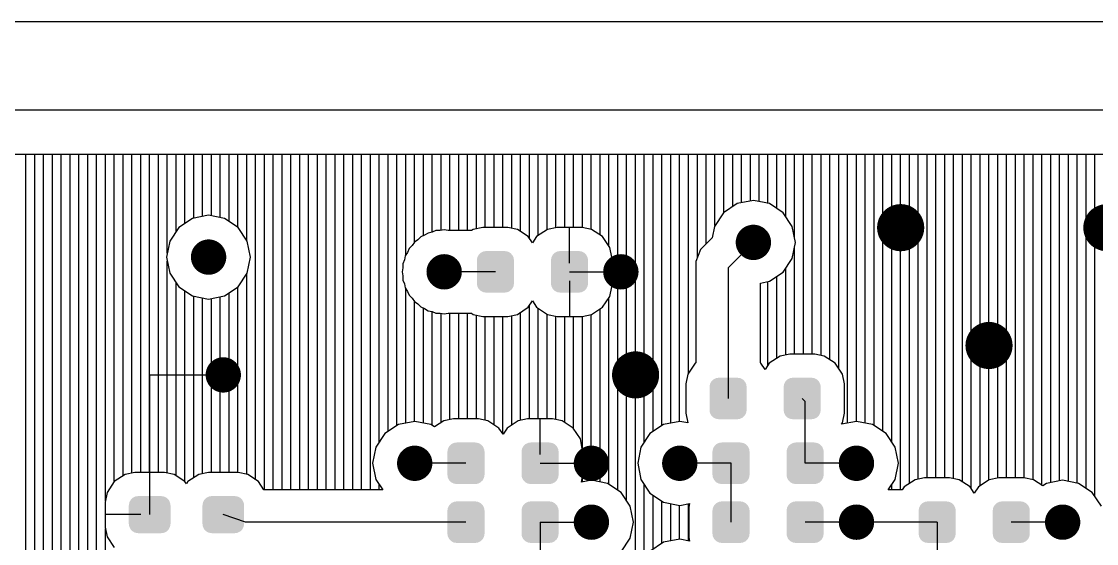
# Model space of a CAD drawing. Extents: x 295 to 953, y 10 to 290.
# Drawn here: x 691.45 to 729.69, y 204.46 to 223.03 of the extents above; entities that cross this region are included whole.
import ezdxf

# ---------------------------------------------------------------- set-up
doc = ezdxf.new("R2010")
doc.units = 0
doc.header["$LTSCALE"] = 5
doc.header["$MEASUREMENT"] = 0
doc.layers.get('0').update_dxf_attribs({"linetype": 'CONTINUOUS', "lineweight": 25})
doc.layers.add('DV-INT-A3_BOT', color=7, linetype='CONTINUOUS')

msp = doc.modelspace()

# ---------------------------------------------------------------- linework, layer by layer
for points, const_width in [([(723.146, 215.696, -1), (722.307, 215.696, -1)], 0.838), ([(730.48, 215.696, -1), (729.642, 215.696, -1)], 0.838), ([(717.802, 215.172, -1), (717.173, 215.172, -1)], 0.629), ([(698.419, 214.649, -1), (697.79, 214.649, -1)], 0.629), ([(706.801, 214.125, -1), (706.172, 214.125, -1)], 0.629), ([(713.087, 214.125, -1), (712.458, 214.125, -1)], 0.629), ([(726.289, 211.505, -1), (725.451, 211.505, -1)], 0.838), ([(713.716, 210.458, -1), (712.878, 210.458, -1)], 0.838), ([(698.942, 210.458, -1), (698.314, 210.458, -1)], 0.629), ([(705.753, 207.314, -1), (705.124, 207.314, -1)], 0.629), ([(712.039, 207.314, -1), (711.411, 207.314, -1)], 0.629), ([(715.183, 207.314, -1), (714.554, 207.314, -1)], 0.629), ([(721.469, 207.314, -1), (720.84, 207.314, -1)], 0.629), ([(712.039, 205.219, -1), (711.411, 205.219, -1)], 0.629), ([(721.469, 205.219, -1), (720.84, 205.219, -1)], 0.629), ([(728.803, 205.219, -1), (728.175, 205.219, -1)], 0.629)]:
    msp.add_lwpolyline(points, format="xyb", close=True, dxfattribs=dict(const_width=const_width))
for points in [[(708.969, 214.538), (708.955, 214.63), (707.649, 214.538), (707.665, 214.63)], [(708.955, 214.63), (708.95, 214.641), (707.665, 214.63), (707.667, 214.641)], [(708.95, 214.641), (708.91, 214.724), (707.667, 214.641), (707.711, 214.724)], [(708.91, 214.724), (708.901, 214.733), (707.711, 214.724), (707.716, 214.733)], [(708.901, 214.733), (708.837, 214.799), (707.716, 214.733), (707.784, 214.799)], [(708.837, 214.799), (708.824, 214.806), (707.784, 214.799), (707.792, 214.806)], [(708.824, 214.806), (708.744, 214.847), (707.792, 214.806), (707.879, 214.847)], [(708.744, 214.847), (708.722, 214.851), (707.879, 214.847), (707.886, 214.851)], [(708.722, 214.851), (708.64, 214.864), (707.886, 214.851), (707.978, 214.864)], [(708.64, 214.864), (708.64, 214.867), (707.978, 214.864), (707.978, 214.867)], [(711.606, 214.538), (711.592, 214.63), (710.285, 214.538), (710.301, 214.63)], [(711.592, 214.63), (711.586, 214.641), (710.301, 214.63), (710.303, 214.641)], [(711.586, 214.641), (711.546, 214.724), (710.303, 214.641), (710.347, 214.724)], [(711.546, 214.724), (711.537, 214.733), (710.347, 214.724), (710.352, 214.733)], [(711.537, 214.733), (711.473, 214.799), (710.352, 214.733), (710.421, 214.799)], [(711.473, 214.799), (711.46, 214.806), (710.421, 214.799), (710.428, 214.806)], [(711.46, 214.806), (711.38, 214.847), (710.428, 214.806), (710.515, 214.847)], [(711.38, 214.847), (711.358, 214.851), (710.515, 214.847), (710.522, 214.851)], [(711.358, 214.851), (711.277, 214.864), (710.522, 214.851), (710.614, 214.864)], [(711.277, 214.864), (711.277, 214.867), (710.614, 214.864), (710.614, 214.867)], [(708.969, 214.535), (708.969, 214.538), (707.649, 214.535), (707.649, 214.538)], [(708.969, 213.714), (708.969, 214.535), (707.649, 213.714), (707.649, 214.535)], [(711.606, 214.535), (711.606, 214.538), (710.285, 214.535), (710.285, 214.538)], [(711.606, 213.714), (711.606, 214.535), (710.285, 213.714), (710.285, 214.535)], [(708.969, 213.712), (708.969, 213.714), (707.649, 213.712), (707.649, 213.714)], [(708.954, 213.62), (708.969, 213.712), (707.663, 213.62), (707.649, 213.712)], [(708.952, 213.609), (708.954, 213.62), (707.669, 213.609), (707.663, 213.62)], [(708.908, 213.526), (708.952, 213.609), (707.709, 213.526), (707.669, 213.609)], [(708.903, 213.516), (708.908, 213.526), (707.718, 213.516), (707.709, 213.526)], [(708.834, 213.451), (708.903, 213.516), (707.782, 213.451), (707.718, 213.516)], [(708.827, 213.444), (708.834, 213.451), (707.795, 213.444), (707.782, 213.451)], [(708.74, 213.402), (708.827, 213.444), (707.875, 213.402), (707.795, 213.444)], [(711.606, 213.712), (711.606, 213.714), (710.285, 213.712), (710.285, 213.714)], [(711.59, 213.62), (711.606, 213.712), (710.299, 213.62), (710.285, 213.712)], [(711.588, 213.609), (711.59, 213.62), (710.305, 213.609), (710.299, 213.62)], [(711.544, 213.526), (711.588, 213.609), (710.345, 213.526), (710.305, 213.609)], [(711.539, 213.516), (711.544, 213.526), (710.354, 213.516), (710.345, 213.526)], [(711.47, 213.451), (711.539, 213.516), (710.418, 213.451), (710.354, 213.516)], [(711.463, 213.444), (711.47, 213.451), (710.431, 213.444), (710.418, 213.451)], [(711.376, 213.402), (711.463, 213.444), (710.511, 213.402), (710.431, 213.444)], [(708.733, 213.399), (708.74, 213.402), (707.896, 213.399), (707.875, 213.402)], [(708.64, 213.386), (708.733, 213.399), (707.978, 213.386), (707.896, 213.399)], [(708.64, 213.383), (708.64, 213.386), (707.978, 213.383), (707.978, 213.386)], [(711.369, 213.399), (711.376, 213.402), (710.533, 213.399), (710.511, 213.402)], [(711.277, 213.386), (711.369, 213.399), (710.614, 213.386), (710.533, 213.399)], [(711.277, 213.383), (711.277, 213.386), (710.614, 213.383), (710.614, 213.386)], [(717, 210.345), (716.918, 210.358), (716.163, 210.345), (716.256, 210.358)], [(716.918, 210.358), (716.918, 210.361), (716.256, 210.358), (716.256, 210.361)], [(719.636, 210.345), (719.554, 210.358), (718.799, 210.345), (718.892, 210.358)], [(719.554, 210.358), (719.554, 210.361), (718.892, 210.358), (718.892, 210.361)], [(717.247, 210.032), (717.233, 210.124), (715.927, 210.032), (715.942, 210.124)], [(717.247, 210.03), (717.247, 210.032), (715.927, 210.03), (715.927, 210.032)], [(717.247, 209.209), (717.247, 210.03), (715.927, 209.209), (715.927, 210.03)], [(717.233, 210.124), (717.227, 210.135), (715.942, 210.124), (715.944, 210.135)], [(717.227, 210.135), (717.187, 210.218), (715.944, 210.135), (715.988, 210.218)], [(717.187, 210.218), (717.178, 210.228), (715.988, 210.218), (715.993, 210.228)], [(717.178, 210.228), (717.114, 210.293), (715.993, 210.228), (716.062, 210.293)], [(717.114, 210.293), (717.101, 210.3), (716.062, 210.293), (716.069, 210.3)], [(717.101, 210.3), (717.021, 210.342), (716.069, 210.3), (716.156, 210.342)], [(717.021, 210.342), (717, 210.345), (716.156, 210.342), (716.163, 210.345)], [(719.883, 210.032), (719.869, 210.124), (718.563, 210.032), (718.578, 210.124)], [(719.883, 210.03), (719.883, 210.032), (718.563, 210.03), (718.563, 210.032)], [(719.883, 209.209), (719.883, 210.03), (718.563, 209.209), (718.563, 210.03)], [(719.869, 210.124), (719.863, 210.135), (718.578, 210.124), (718.58, 210.135)], [(719.863, 210.135), (719.823, 210.218), (718.58, 210.135), (718.624, 210.218)], [(719.823, 210.218), (719.814, 210.228), (718.624, 210.218), (718.629, 210.228)], [(719.814, 210.228), (719.75, 210.293), (718.629, 210.228), (718.698, 210.293)], [(719.75, 210.293), (719.737, 210.3), (718.698, 210.293), (718.705, 210.3)], [(719.737, 210.3), (719.657, 210.342), (718.705, 210.3), (718.792, 210.342)], [(719.657, 210.342), (719.636, 210.345), (718.792, 210.342), (718.799, 210.345)], [(717.247, 209.207), (717.247, 209.209), (715.927, 209.207), (715.927, 209.209)], [(717.231, 209.114), (717.247, 209.207), (715.94, 209.114), (715.927, 209.207)], [(719.883, 209.207), (719.883, 209.209), (718.563, 209.207), (718.563, 209.209)], [(719.867, 209.114), (719.883, 209.207), (718.577, 209.114), (718.563, 209.207)], [(717.229, 209.103), (717.231, 209.114), (715.946, 209.103), (715.94, 209.114)], [(717.185, 209.02), (717.229, 209.103), (715.986, 209.02), (715.946, 209.103)], [(717.18, 209.011), (717.185, 209.02), (715.995, 209.011), (715.986, 209.02)], [(717.112, 208.945), (717.18, 209.011), (716.059, 208.945), (715.995, 209.011)], [(717.104, 208.938), (717.112, 208.945), (716.072, 208.938), (716.059, 208.945)], [(717.017, 208.897), (717.104, 208.938), (716.152, 208.897), (716.072, 208.938)], [(717.01, 208.894), (717.017, 208.897), (716.174, 208.894), (716.152, 208.897)], [(716.918, 208.88), (717.01, 208.894), (716.256, 208.88), (716.174, 208.894)], [(716.918, 208.878), (716.918, 208.88), (716.256, 208.878), (716.256, 208.88)], [(719.865, 209.103), (719.867, 209.114), (718.582, 209.103), (718.577, 209.114)], [(719.821, 209.02), (719.865, 209.103), (718.622, 209.02), (718.582, 209.103)], [(719.816, 209.011), (719.821, 209.02), (718.632, 209.011), (718.622, 209.02)], [(719.748, 208.945), (719.816, 209.011), (718.695, 208.945), (718.632, 209.011)], [(719.741, 208.938), (719.748, 208.945), (718.708, 208.938), (718.695, 208.945)], [(719.653, 208.897), (719.741, 208.938), (718.788, 208.897), (718.708, 208.938)], [(719.646, 208.894), (719.653, 208.897), (718.81, 208.894), (718.788, 208.897)], [(719.554, 208.88), (719.646, 208.894), (718.892, 208.88), (718.81, 208.894)], [(719.554, 208.878), (719.554, 208.88), (718.892, 208.878), (718.892, 208.88)], [(707.675, 208.04), (707.593, 208.053), (706.838, 208.04), (706.931, 208.053)], [(707.593, 208.053), (707.593, 208.056), (706.931, 208.053), (706.931, 208.056)], [(710.311, 208.04), (710.229, 208.053), (709.474, 208.04), (709.567, 208.053)], [(710.229, 208.053), (710.229, 208.056), (709.567, 208.053), (709.567, 208.056)], [(717.104, 208.04), (717.022, 208.053), (716.268, 208.04), (716.36, 208.053)], [(717.022, 208.053), (717.022, 208.056), (716.36, 208.053), (716.36, 208.056)], [(719.74, 208.04), (719.659, 208.053), (718.904, 208.04), (718.996, 208.053)], [(719.659, 208.053), (719.659, 208.056), (718.996, 208.053), (718.996, 208.056)], [(707.922, 207.727), (707.908, 207.819), (706.602, 207.727), (706.617, 207.819)], [(707.922, 207.725), (707.922, 207.727), (706.602, 207.725), (706.602, 207.727)], [(707.922, 206.904), (707.922, 207.725), (706.602, 206.904), (706.602, 207.725)], [(707.908, 207.819), (707.902, 207.83), (706.617, 207.819), (706.619, 207.83)], [(707.902, 207.83), (707.862, 207.913), (706.619, 207.83), (706.663, 207.913)], [(707.862, 207.913), (707.853, 207.923), (706.663, 207.913), (706.668, 207.923)], [(707.853, 207.923), (707.789, 207.988), (706.668, 207.923), (706.737, 207.988)], [(707.789, 207.988), (707.776, 207.995), (706.737, 207.988), (706.744, 207.995)], [(707.776, 207.995), (707.696, 208.037), (706.744, 207.995), (706.831, 208.037)], [(707.696, 208.037), (707.675, 208.04), (706.831, 208.037), (706.838, 208.04)], [(710.558, 207.727), (710.544, 207.819), (709.238, 207.727), (709.253, 207.819)], [(710.558, 207.725), (710.558, 207.727), (709.238, 207.725), (709.238, 207.727)], [(710.558, 206.904), (710.558, 207.725), (709.238, 206.904), (709.238, 207.725)], [(710.544, 207.819), (710.538, 207.83), (709.253, 207.819), (709.255, 207.83)], [(710.538, 207.83), (710.498, 207.913), (709.255, 207.83), (709.299, 207.913)], [(710.498, 207.913), (710.489, 207.923), (709.299, 207.913), (709.304, 207.923)], [(710.489, 207.923), (710.425, 207.988), (709.304, 207.923), (709.373, 207.988)], [(710.425, 207.988), (710.412, 207.995), (709.373, 207.988), (709.38, 207.995)], [(710.412, 207.995), (710.332, 208.037), (709.38, 207.995), (709.467, 208.037)], [(710.332, 208.037), (710.311, 208.04), (709.467, 208.037), (709.474, 208.04)], [(717.351, 207.727), (717.337, 207.819), (716.031, 207.727), (716.047, 207.819)], [(717.351, 207.725), (717.351, 207.727), (716.031, 207.725), (716.031, 207.727)], [(717.351, 206.904), (717.351, 207.725), (716.031, 206.904), (716.031, 207.725)], [(717.337, 207.819), (717.332, 207.83), (716.047, 207.819), (716.049, 207.83)], [(717.332, 207.83), (717.292, 207.913), (716.049, 207.83), (716.093, 207.913)], [(717.292, 207.913), (717.283, 207.923), (716.093, 207.913), (716.098, 207.923)], [(717.283, 207.923), (717.219, 207.988), (716.098, 207.923), (716.166, 207.988)], [(717.219, 207.988), (717.206, 207.995), (716.166, 207.988), (716.174, 207.995)], [(717.206, 207.995), (717.126, 208.037), (716.174, 207.995), (716.261, 208.037)], [(717.126, 208.037), (717.104, 208.04), (716.261, 208.037), (716.268, 208.04)], [(719.988, 207.727), (719.974, 207.819), (718.667, 207.727), (718.683, 207.819)], [(719.988, 207.725), (719.988, 207.727), (718.667, 207.725), (718.667, 207.727)], [(719.988, 206.904), (719.988, 207.725), (718.667, 206.904), (718.667, 207.725)], [(719.974, 207.819), (719.968, 207.83), (718.683, 207.819), (718.685, 207.83)], [(719.968, 207.83), (719.928, 207.913), (718.685, 207.83), (718.729, 207.913)], [(719.928, 207.913), (719.919, 207.923), (718.729, 207.913), (718.734, 207.923)], [(719.919, 207.923), (719.855, 207.988), (718.734, 207.923), (718.803, 207.988)], [(719.855, 207.988), (719.842, 207.995), (718.803, 207.988), (718.81, 207.995)], [(719.842, 207.995), (719.762, 208.037), (718.81, 207.995), (718.897, 208.037)], [(719.762, 208.037), (719.74, 208.04), (718.897, 208.037), (718.904, 208.04)], [(707.922, 206.902), (707.922, 206.904), (706.602, 206.902), (706.602, 206.904)], [(707.906, 206.809), (707.922, 206.902), (706.616, 206.809), (706.602, 206.902)], [(707.904, 206.798), (707.906, 206.809), (706.621, 206.798), (706.616, 206.809)], [(707.86, 206.715), (707.904, 206.798), (706.661, 206.715), (706.621, 206.798)], [(707.855, 206.706), (707.86, 206.715), (706.67, 206.706), (706.661, 206.715)], [(707.787, 206.64), (707.855, 206.706), (706.734, 206.64), (706.67, 206.706)], [(707.779, 206.633), (707.787, 206.64), (706.747, 206.633), (706.734, 206.64)], [(707.692, 206.592), (707.779, 206.633), (706.827, 206.592), (706.747, 206.633)], [(707.685, 206.588), (707.692, 206.592), (706.849, 206.588), (706.827, 206.592)], [(707.593, 206.575), (707.685, 206.588), (706.931, 206.575), (706.849, 206.588)], [(707.593, 206.573), (707.593, 206.575), (706.931, 206.573), (706.931, 206.575)], [(710.558, 206.902), (710.558, 206.904), (709.238, 206.902), (709.238, 206.904)], [(710.542, 206.809), (710.558, 206.902), (709.252, 206.809), (709.238, 206.902)], [(710.54, 206.798), (710.542, 206.809), (709.257, 206.798), (709.252, 206.809)], [(710.496, 206.715), (710.54, 206.798), (709.297, 206.715), (709.257, 206.798)], [(710.491, 206.706), (710.496, 206.715), (709.307, 206.706), (709.297, 206.715)], [(710.423, 206.64), (710.491, 206.706), (709.37, 206.64), (709.307, 206.706)], [(710.416, 206.633), (710.423, 206.64), (709.383, 206.633), (709.37, 206.64)], [(710.328, 206.592), (710.416, 206.633), (709.463, 206.592), (709.383, 206.633)], [(710.321, 206.588), (710.328, 206.592), (709.485, 206.588), (709.463, 206.592)], [(710.229, 206.575), (710.321, 206.588), (709.567, 206.575), (709.485, 206.588)], [(710.229, 206.573), (710.229, 206.575), (709.567, 206.573), (709.567, 206.575)], [(717.351, 206.902), (717.351, 206.904), (716.031, 206.902), (716.031, 206.904)], [(717.336, 206.809), (717.351, 206.902), (716.045, 206.809), (716.031, 206.902)], [(717.334, 206.798), (717.336, 206.809), (716.051, 206.798), (716.045, 206.809)], [(717.29, 206.715), (717.334, 206.798), (716.091, 206.715), (716.051, 206.798)], [(717.285, 206.706), (717.29, 206.715), (716.1, 206.706), (716.091, 206.715)], [(717.216, 206.64), (717.285, 206.706), (716.164, 206.64), (716.1, 206.706)], [(717.209, 206.633), (717.216, 206.64), (716.177, 206.633), (716.164, 206.64)], [(717.122, 206.592), (717.209, 206.633), (716.257, 206.592), (716.177, 206.633)], [(717.115, 206.588), (717.122, 206.592), (716.278, 206.588), (716.257, 206.592)], [(717.022, 206.575), (717.115, 206.588), (716.36, 206.575), (716.278, 206.588)], [(717.022, 206.573), (717.022, 206.575), (716.36, 206.573), (716.36, 206.575)], [(719.988, 206.902), (719.988, 206.904), (718.667, 206.902), (718.667, 206.904)], [(719.972, 206.809), (719.988, 206.902), (718.681, 206.809), (718.667, 206.902)], [(719.97, 206.798), (719.972, 206.809), (718.687, 206.798), (718.681, 206.809)], [(719.926, 206.715), (719.97, 206.798), (718.727, 206.715), (718.687, 206.798)], [(719.921, 206.706), (719.926, 206.715), (718.736, 206.706), (718.727, 206.715)], [(719.852, 206.64), (719.921, 206.706), (718.8, 206.64), (718.736, 206.706)], [(719.845, 206.633), (719.852, 206.64), (718.813, 206.633), (718.8, 206.64)], [(719.758, 206.592), (719.845, 206.633), (718.893, 206.592), (718.813, 206.633)], [(719.751, 206.588), (719.758, 206.592), (718.915, 206.588), (718.893, 206.592)], [(719.659, 206.575), (719.751, 206.588), (718.996, 206.575), (718.915, 206.588)], [(719.659, 206.573), (719.659, 206.575), (718.996, 206.573), (718.996, 206.575)], [(696.505, 206.133), (696.422, 206.147), (695.503, 206.133), (695.596, 206.147)], [(699.124, 206.133), (699.041, 206.147), (698.123, 206.133), (698.215, 206.147)], [(696.751, 205.156), (696.751, 205.818), (695.267, 205.156), (695.267, 205.818)], [(696.749, 205.818), (696.735, 205.911), (695.269, 205.818), (695.284, 205.911)], [(696.735, 205.911), (696.73, 205.922), (695.284, 205.911), (695.286, 205.922)], [(696.73, 205.922), (696.69, 206.005), (695.286, 205.922), (695.329, 206.005)], [(696.69, 206.005), (696.681, 206.014), (695.329, 206.005), (695.334, 206.014)], [(696.681, 206.014), (696.617, 206.081), (695.334, 206.014), (695.402, 206.081)], [(696.617, 206.081), (696.605, 206.087), (695.402, 206.081), (695.409, 206.087)], [(696.605, 206.087), (696.525, 206.13), (695.409, 206.087), (695.496, 206.13)], [(696.525, 206.13), (696.505, 206.133), (695.496, 206.13), (695.503, 206.133)], [(699.37, 205.156), (699.37, 205.818), (697.886, 205.156), (697.886, 205.818)], [(699.368, 205.818), (699.355, 205.911), (697.888, 205.818), (697.903, 205.911)], [(699.355, 205.911), (699.349, 205.922), (697.903, 205.911), (697.905, 205.922)], [(699.349, 205.922), (699.309, 206.005), (697.905, 205.922), (697.949, 206.005)], [(699.309, 206.005), (699.301, 206.014), (697.949, 206.005), (697.953, 206.014)], [(699.301, 206.014), (699.237, 206.081), (697.953, 206.014), (698.022, 206.081)], [(699.237, 206.081), (699.225, 206.087), (698.022, 206.081), (698.028, 206.087)], [(699.225, 206.087), (699.144, 206.13), (698.028, 206.087), (698.116, 206.13)], [(699.144, 206.13), (699.124, 206.133), (698.116, 206.13), (698.123, 206.133)], [(707.902, 205.735), (707.862, 205.818), (706.619, 205.735), (706.663, 205.818)], [(707.862, 205.818), (707.853, 205.827), (706.663, 205.818), (706.668, 205.827)], [(707.853, 205.827), (707.789, 205.893), (706.668, 205.827), (706.737, 205.893)], [(707.789, 205.893), (707.776, 205.9), (706.737, 205.893), (706.744, 205.9)], [(707.776, 205.9), (707.696, 205.941), (706.744, 205.9), (706.831, 205.941)], [(707.696, 205.941), (707.675, 205.945), (706.831, 205.941), (706.838, 205.945)], [(707.675, 205.945), (707.593, 205.958), (706.838, 205.945), (706.931, 205.958)], [(707.593, 205.958), (707.593, 205.961), (706.931, 205.958), (706.931, 205.961)], [(710.538, 205.735), (710.498, 205.818), (709.255, 205.735), (709.299, 205.818)], [(710.498, 205.818), (710.489, 205.827), (709.299, 205.818), (709.304, 205.827)], [(710.489, 205.827), (710.425, 205.893), (709.304, 205.827), (709.373, 205.893)], [(710.425, 205.893), (710.412, 205.9), (709.373, 205.893), (709.38, 205.9)], [(710.412, 205.9), (710.332, 205.941), (709.38, 205.9), (709.467, 205.941)], [(710.332, 205.941), (710.311, 205.945), (709.467, 205.941), (709.474, 205.945)], [(710.311, 205.945), (710.229, 205.958), (709.474, 205.945), (709.567, 205.958)], [(710.229, 205.958), (710.229, 205.961), (709.567, 205.958), (709.567, 205.961)], [(717.332, 205.735), (717.292, 205.818), (716.049, 205.735), (716.093, 205.818)], [(717.292, 205.818), (717.283, 205.827), (716.093, 205.818), (716.098, 205.827)], [(717.283, 205.827), (717.219, 205.893), (716.098, 205.827), (716.166, 205.893)], [(717.219, 205.893), (717.206, 205.9), (716.166, 205.893), (716.174, 205.9)], [(717.206, 205.9), (717.126, 205.941), (716.174, 205.9), (716.261, 205.941)], [(717.126, 205.941), (717.104, 205.945), (716.261, 205.941), (716.268, 205.945)], [(717.104, 205.945), (717.022, 205.958), (716.268, 205.945), (716.36, 205.958)], [(717.022, 205.958), (717.022, 205.961), (716.36, 205.958), (716.36, 205.961)], [(719.968, 205.735), (719.928, 205.818), (718.685, 205.735), (718.729, 205.818)], [(719.928, 205.818), (719.919, 205.827), (718.729, 205.818), (718.734, 205.827)], [(719.919, 205.827), (719.855, 205.893), (718.734, 205.827), (718.803, 205.893)], [(719.855, 205.893), (719.842, 205.9), (718.803, 205.893), (718.81, 205.9)], [(719.842, 205.9), (719.762, 205.941), (718.81, 205.9), (718.897, 205.941)], [(719.762, 205.941), (719.74, 205.945), (718.897, 205.941), (718.904, 205.945)], [(719.74, 205.945), (719.659, 205.958), (718.904, 205.945), (718.996, 205.958)], [(719.659, 205.958), (719.659, 205.961), (718.996, 205.958), (718.996, 205.961)], [(724.666, 205.735), (724.626, 205.818), (723.383, 205.735), (723.427, 205.818)], [(724.626, 205.818), (724.617, 205.827), (723.427, 205.818), (723.432, 205.827)], [(724.617, 205.827), (724.553, 205.893), (723.432, 205.827), (723.501, 205.893)], [(724.553, 205.893), (724.54, 205.9), (723.501, 205.893), (723.508, 205.9)], [(724.54, 205.9), (724.46, 205.941), (723.508, 205.9), (723.595, 205.941)], [(724.46, 205.941), (724.439, 205.945), (723.595, 205.941), (723.602, 205.945)], [(724.439, 205.945), (724.357, 205.958), (723.602, 205.945), (723.695, 205.958)], [(724.357, 205.958), (724.357, 205.961), (723.695, 205.958), (723.695, 205.961)], [(727.302, 205.735), (727.262, 205.818), (726.019, 205.735), (726.063, 205.818)], [(727.262, 205.818), (727.253, 205.827), (726.063, 205.818), (726.068, 205.827)], [(727.253, 205.827), (727.189, 205.893), (726.068, 205.827), (726.137, 205.893)], [(727.189, 205.893), (727.176, 205.9), (726.137, 205.893), (726.144, 205.9)], [(727.176, 205.9), (727.096, 205.941), (726.144, 205.9), (726.231, 205.941)], [(727.096, 205.941), (727.075, 205.945), (726.231, 205.941), (726.238, 205.945)], [(727.075, 205.945), (726.993, 205.958), (726.238, 205.945), (726.331, 205.958)], [(726.993, 205.958), (726.993, 205.961), (726.331, 205.958), (726.331, 205.961)], [(707.922, 205.632), (707.908, 205.724), (706.602, 205.632), (706.617, 205.724)], [(707.922, 205.63), (707.922, 205.632), (706.602, 205.63), (706.602, 205.632)], [(707.922, 204.808), (707.922, 205.63), (706.602, 204.808), (706.602, 205.63)], [(707.908, 205.724), (707.902, 205.735), (706.617, 205.724), (706.619, 205.735)], [(710.558, 205.632), (710.544, 205.724), (709.238, 205.632), (709.253, 205.724)], [(710.558, 205.63), (710.558, 205.632), (709.238, 205.63), (709.238, 205.632)], [(710.558, 204.808), (710.558, 205.63), (709.238, 204.808), (709.238, 205.63)], [(710.544, 205.724), (710.538, 205.735), (709.253, 205.724), (709.255, 205.735)], [(717.351, 205.632), (717.337, 205.724), (716.031, 205.632), (716.047, 205.724)], [(717.351, 205.63), (717.351, 205.632), (716.031, 205.63), (716.031, 205.632)], [(717.351, 204.808), (717.351, 205.63), (716.031, 204.808), (716.031, 205.63)], [(717.337, 205.724), (717.332, 205.735), (716.047, 205.724), (716.049, 205.735)], [(719.988, 205.632), (719.974, 205.724), (718.667, 205.632), (718.683, 205.724)], [(719.988, 205.63), (719.988, 205.632), (718.667, 205.63), (718.667, 205.632)], [(719.988, 204.808), (719.988, 205.63), (718.667, 204.808), (718.667, 205.63)], [(719.974, 205.724), (719.968, 205.735), (718.683, 205.724), (718.685, 205.735)], [(724.686, 205.632), (724.672, 205.724), (723.366, 205.632), (723.381, 205.724)], [(724.686, 205.63), (724.686, 205.632), (723.366, 205.63), (723.366, 205.632)], [(724.686, 204.808), (724.686, 205.63), (723.366, 204.808), (723.366, 205.63)], [(724.672, 205.724), (724.666, 205.735), (723.381, 205.724), (723.383, 205.735)], [(727.322, 205.632), (727.308, 205.724), (726.002, 205.632), (726.017, 205.724)], [(727.322, 205.63), (727.322, 205.632), (726.002, 205.63), (726.002, 205.632)], [(727.322, 204.808), (727.322, 205.63), (726.002, 204.808), (726.002, 205.63)], [(727.308, 205.724), (727.302, 205.735), (726.017, 205.724), (726.019, 205.735)], [(696.734, 205.063), (696.749, 205.156), (695.282, 205.063), (695.269, 205.156)], [(696.732, 205.053), (696.734, 205.063), (695.287, 205.053), (695.282, 205.063)], [(696.688, 204.969), (696.732, 205.053), (695.328, 204.969), (695.287, 205.053)], [(699.353, 205.063), (699.368, 205.156), (697.902, 205.063), (697.888, 205.156)], [(699.351, 205.053), (699.353, 205.063), (697.907, 205.053), (697.902, 205.063)], [(699.308, 204.969), (699.351, 205.053), (697.947, 204.969), (697.907, 205.053)], [(696.684, 204.96), (696.688, 204.969), (695.336, 204.96), (695.328, 204.969)], [(696.615, 204.893), (696.684, 204.96), (695.4, 204.893), (695.336, 204.96)], [(696.609, 204.887), (696.615, 204.893), (695.412, 204.887), (695.4, 204.893)], [(696.521, 204.844), (696.609, 204.887), (695.493, 204.844), (695.412, 204.887)], [(696.514, 204.841), (696.521, 204.844), (695.513, 204.841), (695.493, 204.844)], [(696.422, 204.827), (696.514, 204.841), (695.596, 204.827), (695.513, 204.841)], [(699.303, 204.96), (699.308, 204.969), (697.956, 204.96), (697.947, 204.969)], [(699.235, 204.893), (699.303, 204.96), (698.02, 204.893), (697.956, 204.96)], [(699.228, 204.887), (699.235, 204.893), (698.032, 204.887), (698.02, 204.893)], [(699.141, 204.844), (699.228, 204.887), (698.112, 204.844), (698.032, 204.887)], [(699.134, 204.841), (699.141, 204.844), (698.132, 204.841), (698.112, 204.844)], [(699.041, 204.827), (699.134, 204.841), (698.215, 204.827), (698.132, 204.841)], [(707.922, 204.806), (707.922, 204.808), (706.602, 204.806), (706.602, 204.808)], [(707.906, 204.714), (707.922, 204.806), (706.616, 204.714), (706.602, 204.806)], [(707.904, 204.703), (707.906, 204.714), (706.621, 204.703), (706.616, 204.714)], [(707.86, 204.62), (707.904, 204.703), (706.661, 204.62), (706.621, 204.703)], [(707.855, 204.61), (707.86, 204.62), (706.67, 204.61), (706.661, 204.62)], [(710.558, 204.806), (710.558, 204.808), (709.238, 204.806), (709.238, 204.808)], [(710.542, 204.714), (710.558, 204.806), (709.252, 204.714), (709.238, 204.806)], [(710.54, 204.703), (710.542, 204.714), (709.257, 204.703), (709.252, 204.714)], [(710.496, 204.62), (710.54, 204.703), (709.297, 204.62), (709.257, 204.703)], [(710.491, 204.61), (710.496, 204.62), (709.307, 204.61), (709.297, 204.62)], [(717.351, 204.806), (717.351, 204.808), (716.031, 204.806), (716.031, 204.808)], [(717.336, 204.714), (717.351, 204.806), (716.045, 204.714), (716.031, 204.806)], [(717.334, 204.703), (717.336, 204.714), (716.051, 204.703), (716.045, 204.714)], [(717.29, 204.62), (717.334, 204.703), (716.091, 204.62), (716.051, 204.703)], [(717.285, 204.61), (717.29, 204.62), (716.1, 204.61), (716.091, 204.62)], [(719.988, 204.806), (719.988, 204.808), (718.667, 204.806), (718.667, 204.808)], [(719.972, 204.714), (719.988, 204.806), (718.681, 204.714), (718.667, 204.806)], [(719.97, 204.703), (719.972, 204.714), (718.687, 204.703), (718.681, 204.714)], [(719.926, 204.62), (719.97, 204.703), (718.727, 204.62), (718.687, 204.703)], [(719.921, 204.61), (719.926, 204.62), (718.736, 204.61), (718.727, 204.62)], [(724.686, 204.806), (724.686, 204.808), (723.366, 204.806), (723.366, 204.808)], [(724.67, 204.714), (724.686, 204.806), (723.38, 204.714), (723.366, 204.806)], [(724.668, 204.703), (724.67, 204.714), (723.385, 204.703), (723.38, 204.714)], [(724.624, 204.62), (724.668, 204.703), (723.425, 204.62), (723.385, 204.703)], [(724.619, 204.61), (724.624, 204.62), (723.434, 204.61), (723.425, 204.62)], [(727.322, 204.806), (727.322, 204.808), (726.002, 204.806), (726.002, 204.808)], [(727.306, 204.714), (727.322, 204.806), (726.016, 204.714), (726.002, 204.806)], [(727.304, 204.703), (727.306, 204.714), (726.021, 204.703), (726.016, 204.714)], [(727.26, 204.62), (727.304, 204.703), (726.061, 204.62), (726.021, 204.703)], [(727.255, 204.61), (727.26, 204.62), (726.071, 204.61), (726.061, 204.62)], [(707.787, 204.545), (707.855, 204.61), (706.734, 204.545), (706.67, 204.61)], [(707.779, 204.538), (707.787, 204.545), (706.747, 204.538), (706.734, 204.545)], [(707.692, 204.496), (707.779, 204.538), (706.827, 204.496), (706.747, 204.538)], [(707.685, 204.493), (707.692, 204.496), (706.849, 204.493), (706.827, 204.496)], [(707.593, 204.48), (707.685, 204.493), (706.931, 204.48), (706.849, 204.493)], [(707.593, 204.477), (707.593, 204.48), (706.931, 204.477), (706.931, 204.48)], [(710.423, 204.545), (710.491, 204.61), (709.37, 204.545), (709.307, 204.61)], [(710.416, 204.538), (710.423, 204.545), (709.383, 204.538), (709.37, 204.545)], [(710.328, 204.496), (710.416, 204.538), (709.463, 204.496), (709.383, 204.538)], [(710.321, 204.493), (710.328, 204.496), (709.485, 204.493), (709.463, 204.496)], [(710.229, 204.48), (710.321, 204.493), (709.567, 204.48), (709.485, 204.493)], [(710.229, 204.477), (710.229, 204.48), (709.567, 204.477), (709.567, 204.48)], [(717.216, 204.545), (717.285, 204.61), (716.164, 204.545), (716.1, 204.61)], [(717.209, 204.538), (717.216, 204.545), (716.177, 204.538), (716.164, 204.545)], [(717.122, 204.496), (717.209, 204.538), (716.257, 204.496), (716.177, 204.538)], [(717.115, 204.493), (717.122, 204.496), (716.278, 204.493), (716.257, 204.496)], [(717.022, 204.48), (717.115, 204.493), (716.36, 204.48), (716.278, 204.493)], [(717.022, 204.477), (717.022, 204.48), (716.36, 204.477), (716.36, 204.48)], [(719.852, 204.545), (719.921, 204.61), (718.8, 204.545), (718.736, 204.61)], [(719.845, 204.538), (719.852, 204.545), (718.813, 204.538), (718.8, 204.545)], [(719.758, 204.496), (719.845, 204.538), (718.893, 204.496), (718.813, 204.538)], [(719.751, 204.493), (719.758, 204.496), (718.915, 204.493), (718.893, 204.496)], [(719.659, 204.48), (719.751, 204.493), (718.996, 204.48), (718.915, 204.493)], [(719.659, 204.477), (719.659, 204.48), (718.996, 204.477), (718.996, 204.48)], [(724.551, 204.545), (724.619, 204.61), (723.498, 204.545), (723.434, 204.61)], [(724.543, 204.538), (724.551, 204.545), (723.511, 204.538), (723.498, 204.545)], [(724.456, 204.496), (724.543, 204.538), (723.591, 204.496), (723.511, 204.538)], [(724.449, 204.493), (724.456, 204.496), (723.613, 204.493), (723.591, 204.496)], [(724.357, 204.48), (724.449, 204.493), (723.695, 204.48), (723.613, 204.493)], [(724.357, 204.477), (724.357, 204.48), (723.695, 204.477), (723.695, 204.48)], [(727.187, 204.545), (727.255, 204.61), (726.134, 204.545), (726.071, 204.61)], [(727.18, 204.538), (727.187, 204.545), (726.147, 204.538), (726.134, 204.545)], [(727.092, 204.496), (727.18, 204.538), (726.227, 204.496), (726.147, 204.538)], [(727.085, 204.493), (727.092, 204.496), (726.249, 204.493), (726.227, 204.496)], [(726.993, 204.48), (727.085, 204.493), (726.331, 204.48), (726.249, 204.493)], [(726.993, 204.477), (726.993, 204.48), (726.331, 204.477), (726.331, 204.48)]]:
    msp.add_solid(points)
at = {"layer": 'DV-INT-A3_BOT'}
for p, q in [((537.799, 223.031), (802.355, 223.031)), ((630.076, 219.887), (763.589, 219.887)), ((686.055, 218.316), (702.295, 218.316)), ((691.604, 176.67), (691.604, 218.316)), ((691.918, 182.311), (691.918, 218.316)), ((692.233, 183.082), (692.233, 218.316)), ((692.547, 183.371), (692.547, 218.316)), ((692.861, 183.556), (692.861, 218.316)), ((693.176, 183.618), (693.176, 218.316)), ((693.49, 183.639), (693.49, 218.316)), ((693.804, 183.577), (693.804, 218.316)), ((694.119, 183.442), (694.119, 218.316)), ((694.433, 205.982), (694.433, 218.316)), ((694.747, 206.656), (694.747, 218.316)), ((695.062, 206.87), (695.062, 218.316)), ((695.376, 206.966), (695.376, 218.316)), ((695.69, 206.987), (695.69, 218.316)), ((696.005, 206.987), (696.005, 218.316)), ((696.319, 206.987), (696.319, 218.316)), ((696.633, 214.791), (696.633, 218.316)), ((696.948, 215.562), (696.948, 218.316)), ((697.262, 215.851), (697.262, 218.316)), ((697.576, 216.036), (697.576, 218.316)), ((697.891, 216.099), (697.891, 218.316)), ((698.205, 216.12), (698.205, 218.316)), ((698.519, 216.057), (698.519, 218.316)), ((698.834, 215.923), (698.834, 218.316)), ((699.148, 215.709), (699.148, 218.316)), ((699.462, 215.248), (699.462, 218.316)), ((699.777, 206.728), (699.777, 218.316)), ((700.091, 206.371), (700.091, 218.316)), ((700.405, 206.371), (700.405, 218.316)), ((700.719, 206.371), (700.719, 218.316)), ((701.034, 206.371), (701.034, 218.316)), ((701.348, 206.371), (701.348, 218.316)), ((701.662, 206.371), (701.662, 218.316)), ((701.977, 206.371), (701.977, 218.316)), ((702.291, 206.371), (702.291, 218.316)), ((702.295, 218.316), (734.776, 218.316)), ((702.605, 206.371), (702.605, 218.316)), ((702.92, 206.371), (702.92, 218.316)), ((703.234, 206.371), (703.234, 218.316)), ((703.548, 206.371), (703.548, 218.316)), ((703.863, 206.371), (703.863, 218.316)), ((704.177, 208.069), (704.177, 218.316)), ((704.491, 208.446), (704.491, 218.316)), ((704.806, 208.655), (704.806, 218.316)), ((705.12, 214.724), (705.12, 218.316)), ((705.434, 215.185), (705.434, 218.316)), ((705.749, 215.407), (705.749, 218.316)), ((706.063, 215.537), (706.063, 218.316)), ((706.377, 215.596), (706.377, 218.316)), ((706.692, 215.592), (706.692, 218.316)), ((707.006, 215.592), (707.006, 218.316)), ((707.32, 215.592), (707.32, 218.316)), ((707.635, 215.659), (707.635, 218.316)), ((707.949, 215.705), (707.949, 218.316)), ((708.263, 215.705), (708.263, 218.316)), ((708.578, 215.705), (708.578, 218.316)), ((708.892, 215.675), (708.892, 218.316)), ((709.206, 215.558), (709.206, 218.316)), ((709.521, 215.315), (709.521, 218.316)), ((709.835, 215.42), (709.835, 218.316)), ((710.149, 215.629), (710.149, 218.316)), ((710.464, 215.696), (710.464, 218.316)), ((710.778, 215.705), (710.778, 218.316)), ((711.092, 215.705), (711.092, 218.316)), ((711.407, 215.701), (711.407, 218.316)), ((711.721, 215.638), (711.721, 218.316)), ((712.035, 215.432), (712.035, 218.316)), ((712.35, 215.03), (712.35, 218.316)), ((712.664, 206.35), (712.664, 218.316)), ((712.978, 205.977), (712.978, 218.316)), ((713.292, 168.703), (713.292, 218.316)), ((713.607, 208.069), (713.607, 218.316)), ((713.921, 208.446), (713.921, 218.316)), ((714.235, 208.655), (714.235, 218.316)), ((714.55, 208.743), (714.55, 218.316)), ((714.864, 208.806), (714.864, 218.316)), ((715.178, 210.525), (715.178, 218.316)), ((715.493, 214.649), (715.493, 218.316)), ((715.807, 215.122), (715.807, 218.316)), ((716.121, 215.772), (716.121, 218.316)), ((716.436, 216.233), (716.436, 218.316)), ((716.75, 216.447), (716.75, 218.316)), ((717.064, 216.581), (717.064, 218.316)), ((717.379, 216.644), (717.379, 218.316)), ((717.693, 216.623), (717.693, 218.316)), ((718.007, 216.56), (718.007, 218.316)), ((718.322, 216.375), (718.322, 218.316)), ((718.636, 216.086), (718.636, 218.316)), ((718.95, 215.315), (718.95, 218.316)), ((719.265, 211.199), (719.265, 218.316)), ((719.579, 211.199), (719.579, 218.316)), ((719.893, 211.153), (719.893, 218.316)), ((720.208, 210.998), (720.208, 218.316)), ((720.522, 210.68), (720.522, 218.316)), ((720.836, 208.743), (720.836, 218.316)), ((721.151, 208.806), (721.151, 218.316)), ((721.465, 208.743), (721.465, 218.316)), ((721.779, 208.655), (721.779, 218.316)), ((722.094, 208.446), (722.094, 218.316)), ((722.408, 208.073), (722.408, 218.316)), ((722.722, 206.371), (722.722, 218.316)), ((723.037, 206.598), (723.037, 218.316)), ((723.351, 206.753), (723.351, 218.316)), ((723.665, 206.799), (723.665, 218.316)), ((723.98, 206.799), (723.98, 218.316)), ((724.294, 206.799), (724.294, 218.316)), ((724.608, 206.77), (724.608, 218.316)), ((724.923, 206.652), (724.923, 218.316)), ((725.237, 206.409), (725.237, 218.316)), ((725.551, 206.514), (725.551, 218.316)), ((725.865, 206.723), (725.865, 218.316)), ((726.18, 206.79), (726.18, 218.316)), ((726.494, 206.799), (726.494, 218.316)), ((726.808, 206.799), (726.808, 218.316)), ((727.123, 206.795), (727.123, 218.316)), ((727.437, 206.732), (727.437, 218.316)), ((727.751, 206.526), (727.751, 218.316)), ((728.066, 206.627), (728.066, 218.316)), ((728.38, 206.69), (728.38, 218.316)), ((728.694, 206.669), (728.694, 218.316)), ((729.009, 206.606), (729.009, 218.316)), ((729.323, 206.422), (729.323, 218.316)), ((729.637, 206.132), (729.637, 218.316)), ((716.914, 216.551), (716.427, 216.229)), ((717.488, 216.664), (716.914, 216.551)), ((718.058, 216.551), (717.488, 216.664)), ((718.544, 216.229), (718.058, 216.551)), ((698.104, 216.141), (697.53, 216.027)), ((698.674, 216.027), (698.104, 216.141)), ((716.427, 216.229), (716.105, 215.742)), ((718.867, 215.742), (718.544, 216.229)), ((697.044, 215.705), (696.721, 215.219)), ((697.53, 216.027), (697.044, 215.705)), ((699.16, 215.705), (698.674, 216.027)), ((699.483, 215.219), (699.16, 215.705)), ((707.861, 215.705), (707.521, 215.633)), ((708.754, 215.705), (707.861, 215.705)), ((709.093, 215.633), (708.754, 215.705)), ((710.501, 215.705), (710.162, 215.633)), ((711.394, 215.705), (710.501, 215.705)), ((710.946, 214.439), (710.946, 215.705)), ((711.733, 215.633), (711.394, 215.705)), ((716.105, 215.742), (716.025, 215.34)), ((718.98, 215.172), (718.867, 215.742)), ((705.652, 215.365), (705.548, 215.26)), ((705.791, 215.424), (705.652, 215.365)), ((705.912, 215.504), (705.791, 215.424)), ((706.055, 215.533), (705.912, 215.504)), ((706.193, 215.592), (706.055, 215.533)), ((706.34, 215.592), (706.193, 215.592)), ((706.486, 215.617), (706.34, 215.592)), ((706.629, 215.592), (706.486, 215.617)), ((707.454, 215.592), (706.629, 215.592)), ((707.521, 215.633), (707.454, 215.592)), ((709.479, 215.378), (709.093, 215.633)), ((709.63, 215.156), (709.479, 215.378)), ((709.776, 215.378), (709.63, 215.156)), ((710.162, 215.633), (709.776, 215.378)), ((712.119, 215.378), (711.733, 215.633)), ((712.379, 214.992), (712.119, 215.378)), ((716.025, 215.34), (715.606, 214.921)), ((696.721, 215.219), (696.608, 214.649)), ((699.596, 214.649), (699.483, 215.219)), ((705.242, 214.955), (705.183, 214.816)), ((705.346, 215.059), (705.242, 214.955)), ((705.426, 215.181), (705.346, 215.059)), ((705.548, 215.26), (705.426, 215.181)), ((712.446, 214.649), (712.379, 214.992)), ((717.488, 215.172), (716.587, 214.271)), ((718.867, 214.598), (718.98, 215.172)), ((718.95, 211.199), (718.95, 215.026)), ((696.608, 214.649), (696.721, 214.074)), ((699.483, 214.074), (699.596, 214.649)), ((705.103, 214.695), (705.074, 214.552)), ((705.183, 214.816), (705.103, 214.695)), ((712.446, 213.597), (712.446, 214.649)), ((715.606, 214.921), (715.434, 214.498)), ((718.544, 214.112), (718.867, 214.598)), ((696.633, 206.966), (696.633, 214.502)), ((705.019, 214.267), (704.99, 214.125)), ((705.074, 214.552), (705.019, 214.414)), ((705.019, 214.414), (705.019, 214.267)), ((715.434, 214.498), (715.434, 210.885)), ((716.587, 214.271), (716.587, 209.619)), ((718.636, 211.17), (718.636, 214.255)), ((696.721, 214.074), (697.044, 213.588)), ((699.16, 213.588), (699.483, 214.074)), ((699.462, 206.925), (699.462, 214.045)), ((704.99, 214.125), (705.019, 213.978)), ((705.019, 213.978), (705.019, 213.831)), ((705.019, 213.831), (705.074, 213.693)), ((708.309, 214.125), (706.486, 214.125)), ((710.946, 214.125), (712.773, 214.125)), ((710.946, 213.81), (710.946, 212.541)), ((711.26, 214.125), (712.446, 214.125)), ((717.739, 213.727), (718.058, 213.789)), ((718.058, 213.789), (718.544, 214.112)), ((718.322, 211.053), (718.322, 213.965)), ((696.948, 206.87), (696.948, 213.731)), ((697.044, 213.588), (697.53, 213.266)), ((697.262, 206.656), (697.262, 213.442)), ((698.674, 213.266), (699.16, 213.588)), ((699.148, 206.987), (699.148, 213.584)), ((705.074, 213.693), (705.103, 213.551)), ((705.103, 213.551), (705.183, 213.429)), ((705.12, 208.743), (705.12, 213.521)), ((705.183, 213.429), (705.242, 213.291)), ((712.379, 213.253), (712.446, 213.597)), ((717.739, 210.885), (717.739, 213.727)), ((718.007, 210.81), (718.007, 213.781)), ((697.53, 213.266), (698.104, 213.152)), ((697.576, 206.799), (697.576, 213.257)), ((697.891, 206.946), (697.891, 213.194)), ((698.104, 213.152), (698.674, 213.266)), ((698.205, 206.987), (698.205, 213.173)), ((698.519, 206.987), (698.519, 213.236)), ((698.834, 206.987), (698.834, 213.37)), ((705.242, 213.291), (705.346, 213.186)), ((705.346, 213.186), (705.426, 213.064)), ((705.426, 213.064), (705.548, 212.985)), ((705.434, 208.806), (705.434, 213.06)), ((709.479, 212.867), (709.63, 213.09)), ((709.63, 213.09), (709.776, 212.867)), ((712.119, 212.867), (712.379, 213.253)), ((712.35, 206.56), (712.35, 213.215)), ((705.548, 212.985), (705.652, 212.88)), ((705.652, 212.88), (705.791, 212.821)), ((705.749, 208.743), (705.749, 212.838)), ((705.791, 212.821), (705.912, 212.742)), ((705.912, 212.742), (706.055, 212.712)), ((706.055, 212.712), (706.193, 212.658)), ((706.063, 208.655), (706.063, 212.708)), ((706.193, 212.658), (706.34, 212.658)), ((706.34, 212.658), (706.486, 212.629)), ((706.377, 208.76), (706.377, 212.649)), ((706.486, 212.629), (706.629, 212.658)), ((706.629, 212.658), (707.454, 212.658)), ((706.692, 208.869), (706.692, 212.658)), ((707.006, 208.894), (707.006, 212.658)), ((707.32, 208.894), (707.32, 212.658)), ((707.454, 212.658), (707.521, 212.612)), ((709.093, 212.612), (709.479, 212.867)), ((709.206, 208.844), (709.206, 212.687)), ((709.521, 208.894), (709.521, 212.93)), ((709.776, 212.867), (710.162, 212.612)), ((709.835, 208.894), (709.835, 212.826)), ((711.733, 212.612), (712.119, 212.867)), ((712.035, 206.648), (712.035, 212.813)), ((707.521, 212.612), (707.861, 212.541)), ((707.635, 208.894), (707.635, 212.587)), ((707.861, 212.541), (708.754, 212.541)), ((707.949, 208.844), (707.949, 212.541)), ((708.263, 208.676), (708.263, 212.541)), ((708.578, 208.345), (708.578, 212.541)), ((708.754, 212.541), (709.093, 212.612)), ((708.892, 208.676), (708.892, 212.57)), ((710.149, 208.894), (710.149, 212.616)), ((710.162, 212.612), (710.501, 212.541)), ((710.464, 208.869), (710.464, 212.549)), ((710.501, 212.541), (711.394, 212.541)), ((710.778, 208.76), (710.778, 212.541)), ((711.092, 208.534), (711.092, 212.541)), ((711.394, 212.541), (711.733, 212.612)), ((711.407, 206.648), (711.407, 212.545)), ((711.721, 206.711), (711.721, 212.608)), ((718.439, 211.128), (718.053, 210.872)), ((718.778, 211.199), (718.439, 211.128)), ((719.671, 211.199), (718.778, 211.199)), ((720.011, 211.128), (719.671, 211.199)), ((720.396, 210.872), (720.011, 211.128)), ((715.413, 210.872), (715.153, 210.487)), ((715.434, 210.885), (715.413, 210.872)), ((717.756, 210.872), (717.739, 210.885)), ((717.907, 210.65), (717.756, 210.872)), ((718.053, 210.872), (717.907, 210.65)), ((720.656, 210.487), (720.396, 210.872)), ((696.009, 205.487), (696.009, 210.458)), ((696.009, 210.458), (698.628, 210.458)), ((715.153, 210.487), (715.086, 210.143)), ((720.723, 210.143), (720.656, 210.487)), ((715.086, 210.143), (715.086, 209.091)), ((720.723, 209.091), (720.723, 210.143)), ((719.328, 209.515), (719.223, 209.619)), ((719.328, 207.314), (719.328, 209.515)), ((706.474, 208.823), (706.143, 208.605)), ((706.813, 208.894), (706.474, 208.823)), ((707.706, 208.894), (706.813, 208.894)), ((708.045, 208.823), (707.706, 208.894)), ((708.431, 208.567), (708.045, 208.823)), ((709.114, 208.823), (708.728, 208.567)), ((709.454, 208.894), (709.114, 208.823)), ((710.346, 208.894), (709.454, 208.894)), ((709.898, 207.629), (709.898, 208.894)), ((710.686, 208.823), (710.346, 208.894)), ((711.071, 208.567), (710.686, 208.823)), ((715.086, 209.091), (715.153, 208.752)), ((720.656, 208.748), (720.723, 209.091)), ((704.864, 208.693), (704.378, 208.37)), ((705.439, 208.806), (704.864, 208.693)), ((706.009, 208.693), (705.439, 208.806)), ((706.143, 208.605), (706.009, 208.693)), ((708.582, 208.345), (708.431, 208.567)), ((708.728, 208.567), (708.582, 208.345)), ((711.331, 208.182), (711.071, 208.567)), ((714.294, 208.693), (713.808, 208.37)), ((714.868, 208.806), (714.294, 208.693)), ((715.153, 208.752), (714.868, 208.806)), ((721.155, 208.806), (720.623, 208.702)), ((720.623, 208.702), (720.656, 208.748)), ((721.725, 208.693), (721.155, 208.806)), ((722.211, 208.37), (721.725, 208.693)), ((704.378, 208.37), (704.056, 207.884)), ((711.398, 207.838), (711.331, 208.182)), ((713.808, 208.37), (713.485, 207.884)), ((722.534, 207.884), (722.211, 208.37)), ((704.056, 207.884), (703.942, 207.314)), ((711.398, 206.786), (711.398, 207.838)), ((713.485, 207.884), (713.372, 207.314)), ((722.647, 207.314), (722.534, 207.884)), ((703.942, 207.314), (704.056, 206.74)), ((707.262, 207.314), (705.439, 207.314)), ((709.898, 207.314), (711.725, 207.314)), ((710.212, 207.314), (711.398, 207.314)), ((713.372, 207.314), (713.485, 206.74)), ((716.691, 207.314), (714.868, 207.314)), ((716.691, 205.219), (716.691, 207.314)), ((721.155, 207.314), (719.328, 207.314)), ((722.534, 206.74), (722.647, 207.314)), ((695.137, 206.92), (694.751, 206.661)), ((695.481, 206.987), (695.137, 206.92)), ((696.533, 206.987), (695.481, 206.987)), ((696.009, 205.801), (696.009, 206.987)), ((696.876, 206.92), (696.533, 206.987)), ((697.262, 206.661), (696.876, 206.92)), ((697.756, 206.92), (697.371, 206.661)), ((698.1, 206.987), (697.756, 206.92)), ((699.152, 206.987), (698.1, 206.987)), ((699.496, 206.92), (699.152, 206.987)), ((699.881, 206.661), (699.496, 206.92)), ((694.751, 206.661), (694.496, 206.275)), ((697.316, 206.581), (697.262, 206.661)), ((697.371, 206.661), (697.316, 206.581)), ((700.074, 206.371), (699.881, 206.661)), ((704.056, 206.74), (704.303, 206.371)), ((704.177, 206.371), (704.177, 206.556)), ((711.369, 206.644), (711.398, 206.786)), ((711.725, 206.711), (711.369, 206.644)), ((712.295, 206.598), (711.725, 206.711)), ((712.781, 206.275), (712.295, 206.598)), ((713.485, 206.74), (713.808, 206.254)), ((713.607, 203.878), (713.607, 206.556)), ((722.286, 206.371), (722.534, 206.74)), ((722.408, 206.371), (722.408, 206.552)), ((723.238, 206.728), (722.852, 206.472)), ((723.577, 206.799), (723.238, 206.728)), ((724.47, 206.799), (723.577, 206.799)), ((724.809, 206.728), (724.47, 206.799)), ((725.195, 206.472), (724.809, 206.728)), ((725.878, 206.728), (725.492, 206.472)), ((726.218, 206.799), (725.878, 206.728)), ((727.11, 206.799), (726.218, 206.799)), ((727.45, 206.728), (727.11, 206.799)), ((727.781, 206.51), (727.45, 206.728)), ((727.915, 206.598), (727.781, 206.51)), ((728.489, 206.711), (727.915, 206.598)), ((729.059, 206.598), (728.489, 206.711)), ((729.545, 206.275), (729.059, 206.598)), ((694.496, 206.275), (694.425, 205.935)), ((704.303, 206.371), (700.074, 206.371)), ((713.104, 205.789), (712.781, 206.275)), ((713.808, 206.254), (714.294, 205.931)), ((713.921, 204.255), (713.921, 206.179)), ((722.785, 206.371), (722.286, 206.371)), ((722.852, 206.472), (722.785, 206.371)), ((725.346, 206.25), (725.195, 206.472)), ((725.492, 206.472), (725.346, 206.25)), ((729.868, 205.789), (729.545, 206.275)), ((694.425, 205.935), (694.425, 205.043)), ((713.217, 205.219), (713.104, 205.789)), ((714.235, 204.464), (714.235, 205.969)), ((714.294, 205.931), (714.868, 205.818)), ((714.55, 204.552), (714.55, 205.881)), ((714.864, 204.615), (714.864, 205.818)), ((714.868, 205.818), (715.22, 205.885)), ((715.178, 204.552), (715.178, 205.881)), ((715.22, 205.885), (715.191, 205.743)), ((695.694, 205.487), (694.425, 205.487)), ((699.42, 205.219), (698.628, 205.487)), ((715.191, 205.743), (715.191, 204.691)), ((694.425, 205.043), (694.496, 204.703)), ((694.433, 203.341), (694.433, 204.997)), ((707.262, 205.219), (699.42, 205.219)), ((709.898, 205.219), (711.725, 205.219)), ((709.898, 205.219), (709.898, 203.123)), ((713.104, 204.645), (713.217, 205.219)), ((721.155, 205.219), (719.328, 205.219)), ((724.026, 205.219), (721.155, 205.219)), ((724.026, 205.219), (724.026, 203.123)), ((728.489, 205.219), (726.662, 205.219)), ((694.496, 204.703), (694.751, 204.318)), ((712.781, 204.159), (713.104, 204.645)), ((714.868, 204.615), (714.294, 204.502)), ((715.22, 204.548), (714.868, 204.615)), ((715.191, 204.691), (715.22, 204.548)), ((714.294, 204.502), (713.808, 204.179))]:
    msp.add_line(p, q, dxfattribs=at)

doc.saveas('drawing.dxf')
